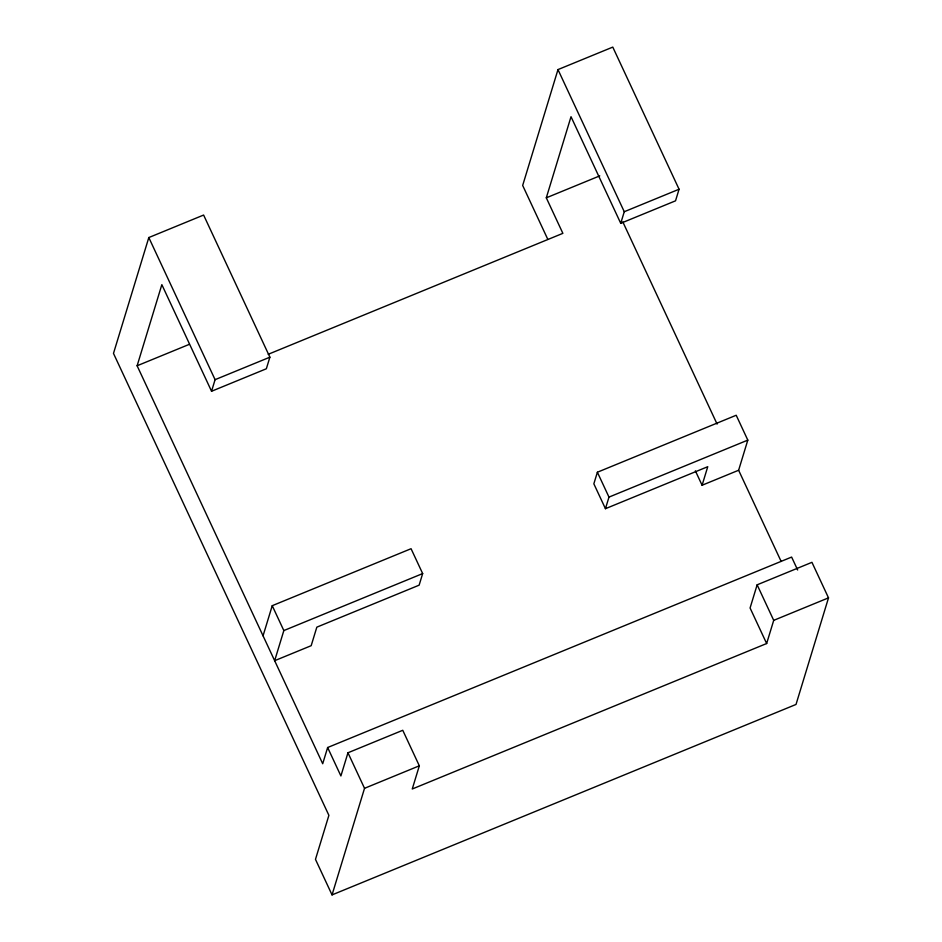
<?xml version="1.0" encoding="UTF-8"?>
<svg xmlns="http://www.w3.org/2000/svg" width="942" height="942" viewBox="0 0 942 942"><rect width="100%" height="100%" fill="white"/><g stroke="black" fill="none" stroke-linecap="round" stroke-linejoin="round"><path stroke-width="1.41" d="M327.639 747.524L322.706 763.738L137.12 365.767L161.847 284.661L211.55 391.26L266.351 368.769L269.883 357.183L203.613 215.047L148.812 237.549L113.487 353.403L328.888 815.336L315.476 859.363L332.043 894.9L796.014 704.451L828.513 597.864L811.945 562.327L757.144 584.817L750.079 607.99L766.647 643.527L412.266 788.984L419.331 765.811L402.764 730.286L347.963 752.776L340.898 775.949L327.639 747.524L791.621 557.075L797.65 569.992M211.55 391.26L215.082 379.673L148.812 237.549M263.053 635.815L272.238 605.694L411.065 548.715L422.664 573.584L419.131 585.17L316.83 627.16L311.178 645.694L274.652 660.695L283.836 630.575L272.238 605.694M268.235 354.286L562.869 233.345L546.301 197.82L571.017 116.714L620.731 223.313L675.532 200.823L679.064 189.236L612.783 47.1L557.982 69.59L522.669 185.456L547.832 239.409M332.043 894.9L364.53 788.313L347.963 752.776M620.731 223.313L624.263 211.726L557.982 69.59M597.381 472.236L593.849 483.823L605.447 508.692L707.748 466.702L702.096 485.248L738.622 470.246L747.807 440.126L736.208 415.257L597.381 472.236L608.979 497.105L605.447 508.692M766.647 643.527L773.712 620.354L757.144 584.817M137.12 365.767L189.248 344.372M546.301 197.82L599.76 175.871M215.082 379.673L269.883 357.183M624.263 211.726L679.064 189.236M283.836 630.575L422.664 573.584M608.979 497.105L747.807 440.126M364.53 788.313L419.331 765.811M773.712 620.354L828.513 597.864M622.815 221.888L717.097 424.088M738.622 470.246L781.13 561.408M695.373 470.847L702.096 485.248"/></g></svg>
